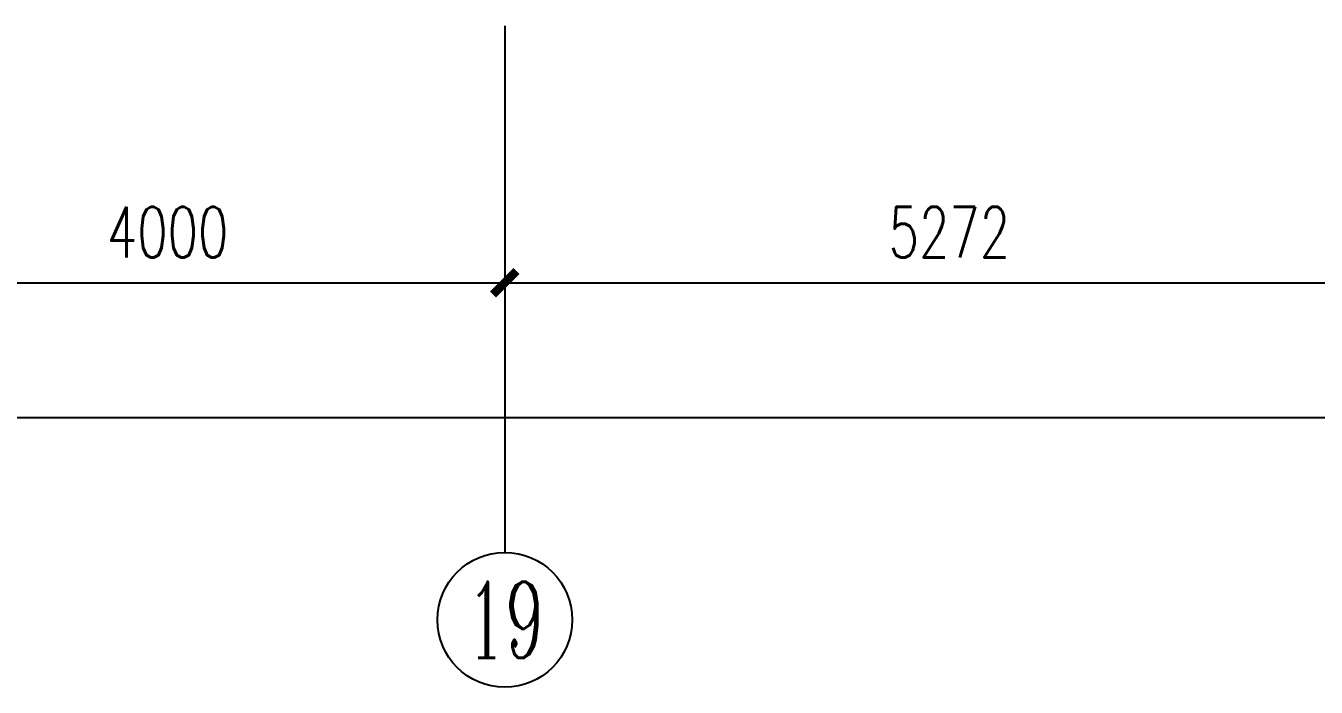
# Model space of a CAD drawing. Extents: x 190999 to 918899, y -200814 to 215286.
# Drawn here: x 780908 to 788560, y -68593 to -64668 of the extents above; entities that cross this region are included whole.
import ezdxf
from ezdxf.enums import TextEntityAlignment as Align

# ---------------------------------------------------------------- set-up
doc = ezdxf.new("R2010")
doc.units = 0
doc.header["$LTSCALE"] = 1000
doc.header["$MEASUREMENT"] = 0
doc.layers.get('Defpoints').update_dxf_attribs({"color": 1})
doc.layers.add('AXIS', color=3, linetype='Continuous')
doc.layers.add('AXIS_TEXT', color=7, linetype='Continuous')
doc.styles.add('_TCH_AXIS', font='COMPLEX', dxfattribs={"bigfont": 'GBCBIG'})
doc.styles.add('COMPLEX', font='COMPLEX')
doc.styles.add('DIM_FONT', font='SIMPLEX', dxfattribs={"width": 0.7, "bigfont": 'GBCBIG'})
doc.dimstyles.new('DIMN', dxfattribs={"dimtxt": 300, "dimasz": 100, "dimexe": 250, "dimexo": 300, "dimgap": 150, "dimtad": 1, "dimdec": 0, "dimzin": 0, "dimdsep": 46, "dimtxsty": 'DIM_FONT', "dimblk": 'ARCHTICK', "dimcen": 0.09, "dimclrt": 7, "dimazin": 2, "dimtfac": 1, "dimtdec": 0, "dimtix": 1, "dimtmove": 2, "dimatfit": 3, "dimfxl": 0, "dimtolj": 1, "dimtzin": 0, "dimarcsym": 0})

# ---------------------------------------------------------------- blocks, each defined once
blk = doc.blocks.new('_ArchTick')
at = {"const_width": 0.5}
blk.add_lwpolyline([(-0.7, -0.7), (0.7, 0.7)], dxfattribs=at)
blk = doc.blocks.new('*D776')
at = {"layer": 'AXIS', "color": 0, "lineweight": -2}
for p, q in [((779748.5, -64967.8), (779748.5, -66442.8)), ((783748.5, -64967.8), (783748.5, -66442.8)), ((779748.5, -66192.8), (783748.5, -66192.8))]:
    blk.add_line(p, q, dxfattribs=at)
at = {"layer": 'Defpoints', "color": 0}
for p in [(779748.5, -64667.8), (783748.5, -64667.8), (783748.5, -66192.8)]:
    blk.add_point(p, dxfattribs=at)
at = {"layer": 'AXIS', "color": 0, "lineweight": -2, "xscale": 100, "yscale": 100, "zscale": 100, "rotation": 180}
blk.add_blockref('_ArchTick', (779748.5, -66192.8), dxfattribs=at)
at = {"layer": 'AXIS', "color": 0, "lineweight": -2, "xscale": 100, "yscale": 100, "zscale": 100}
blk.add_blockref('_ArchTick', (783748.5, -66192.8), dxfattribs=at)
at = {"layer": 'AXIS', "color": 7, "insert": (781748.5, -65892.8), "char_height": 300, "attachment_point": 5, "style": 'DIM_FONT'}
blk.add_mtext('\\A1;4000', dxfattribs=at)
blk = doc.blocks.new('*D777')
at = {"layer": 'AXIS', "color": 0, "lineweight": -2}
for p, q in [((783748.5, -64967.8), (783748.5, -66442.8)), ((789020.6, -64967.8), (789020.6, -66442.8)), ((783748.5, -66192.8), (789020.6, -66192.8))]:
    blk.add_line(p, q, dxfattribs=at)
at = {"layer": 'Defpoints', "color": 0}
for p in [(783748.5, -64667.8), (789020.6, -64667.8), (789020.6, -66192.8)]:
    blk.add_point(p, dxfattribs=at)
at = {"layer": 'AXIS', "color": 0, "lineweight": -2, "xscale": 100, "yscale": 100, "zscale": 100, "rotation": 180}
blk.add_blockref('_ArchTick', (783748.5, -66192.8), dxfattribs=at)
at = {"layer": 'AXIS', "color": 0, "lineweight": -2, "xscale": 100, "yscale": 100, "zscale": 100}
blk.add_blockref('_ArchTick', (789020.6, -66192.8), dxfattribs=at)
at = {"layer": 'AXIS', "color": 7, "insert": (786384.6, -65892.8), "char_height": 300, "attachment_point": 5, "style": 'DIM_FONT'}
blk.add_mtext('\\A1;5272', dxfattribs=at)
blk = doc.blocks.new('*D784')
at = {"layer": 'AXIS', "color": 0, "lineweight": -2}
for p, q in [((772998.5, -64967.8), (772998.5, -67242.8)), ((812498.5, -64967.8), (812498.5, -67242.8)), ((772998.5, -66992.8), (812498.5, -66992.8))]:
    blk.add_line(p, q, dxfattribs=at)
at = {"layer": 'Defpoints', "color": 0}
for p in [(772998.5, -64667.8), (812498.5, -64667.8), (812498.5, -66992.8)]:
    blk.add_point(p, dxfattribs=at)
at = {"layer": 'AXIS', "color": 0, "lineweight": -2, "xscale": 100, "yscale": 100, "zscale": 100, "rotation": 180}
blk.add_blockref('_ArchTick', (772998.5, -66992.8), dxfattribs=at)
at = {"layer": 'AXIS', "color": 0, "lineweight": -2, "xscale": 100, "yscale": 100, "zscale": 100}
blk.add_blockref('_ArchTick', (812498.5, -66992.8), dxfattribs=at)
at = {"layer": 'AXIS', "color": 7, "insert": (792748.5, -66692.8), "char_height": 300, "attachment_point": 5, "style": 'DIM_FONT'}
blk.add_mtext('\\A1;39500', dxfattribs=at)
blk = doc.blocks.new('_AXISO')
blk.add_circle((0, 0), 0.5)
at = {"layer": 'AXIS_TEXT', "style": 'COMPLEX', "width": 1.041667}
blk.add_attdef('A', text='', height=0.56, dxfattribs=at).set_placement((-0.25, -0.28), (0.25, -0.28), align=Align.FIT)

msp = doc.modelspace()

# ---------------------------------------------------------------- linework, layer by layer
at = {"layer": 'AXIS'}
msp.add_line((783748.5, -64667.8), (783748.5, -67792.8), dxfattribs=at)

# ---------------------------------------------------------------- block references
ref = msp.add_blockref('_AXISO', (783748.5, -68192.8), dxfattribs=dict(at, xscale=800, yscale=800, zscale=800))
ref.add_attrib('A', '19', dxfattribs={"layer": 'AXIS_TEXT', "height": 452.55, "style": '_TCH_AXIS', "width": 0.724138}).set_placement((783522.3, -68419.1), (783974.8, -68419.1), align=Align.FIT)

# ---------------------------------------------------------------- dimensions: what is measured, and where the dimension line sits
for p1, p2, distance, picture, middle in [((772998.5, -64667.8), (812498.5, -64667.8), -2325, '*D784', (792748.5, -66692.8)), ((779748.5, -64667.8), (783748.5, -64667.8), -1525, '*D776', (781748.5, -65892.8)), ((783748.5, -64667.8), (789020.6, -64667.8), -1525, '*D777', (786384.6, -65892.8))]:
    dim = msp.add_aligned_dim(p1=p1, p2=p2, distance=distance, dimstyle='DIMN', dxfattribs=at)
    dim.commit()
    dim.dimension.update_dxf_attribs({"geometry": picture, "text_midpoint": middle})

doc.saveas('drawing.dxf')
